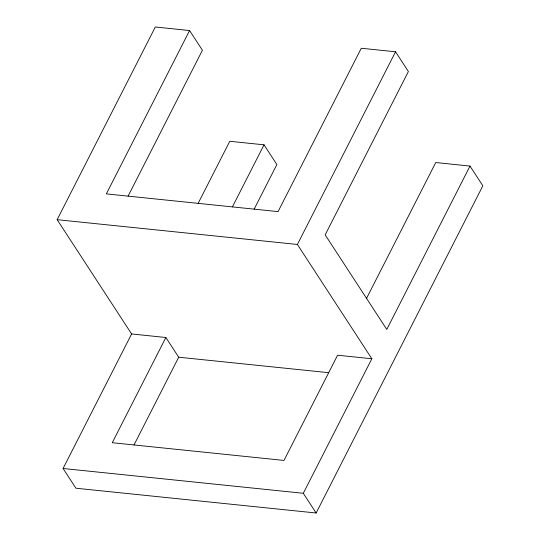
<?xml version="1.0" encoding="UTF-8"?>
<svg xmlns="http://www.w3.org/2000/svg" width="540" height="540" viewBox="0 0 540 540"><rect width="100%" height="100%" fill="white"/><g stroke="black" fill="none" stroke-linecap="round" stroke-linejoin="round"><path stroke-width="0.81" d="M328.685 372.688L178.713 357.21L165.868 337.5L131.612 333.963L57.152 219.679L155.317 27L189.574 30.537L202.412 50.247L128.088 196.135M189.574 30.537L106.346 193.887L278.066 211.606L361.287 48.256L395.55 51.786L408.389 71.503L325.168 234.853L386.782 329.434L470.009 166.077L435.746 162.54L366.545 298.37M470.009 166.077L482.848 185.787L316.143 513L75.91 488.214L63.072 468.497L131.612 333.963M198.146 203.364L229.777 141.284L264.033 144.821L276.878 164.531L254.151 209.142M165.868 337.5L112.266 442.712L283.986 460.431L337.588 355.219L371.844 358.756L303.305 493.29L316.143 513M232.409 206.894L264.033 144.821M134.008 444.953L178.713 357.21M371.844 358.756L297.385 244.465L395.55 51.786M57.152 219.679L297.385 244.465M63.072 468.497L303.305 493.29"/></g></svg>
